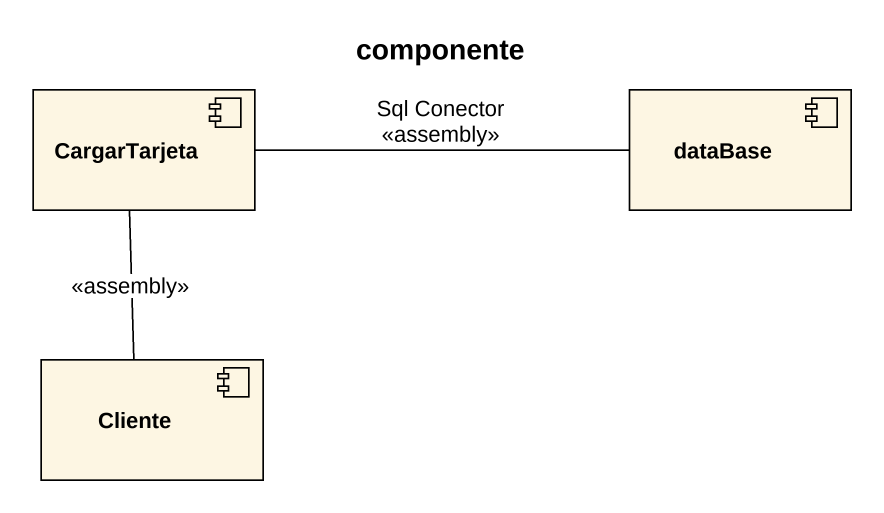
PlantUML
@startuml
title componente
component CargarTarjeta
component "dataBase" as dataBase_
component Cliente
CargarTarjeta -right- dataBase_ : Sql Conector\n<<assembly>>
CargarTarjeta -- Cliente : <<assembly>>
@enduml
